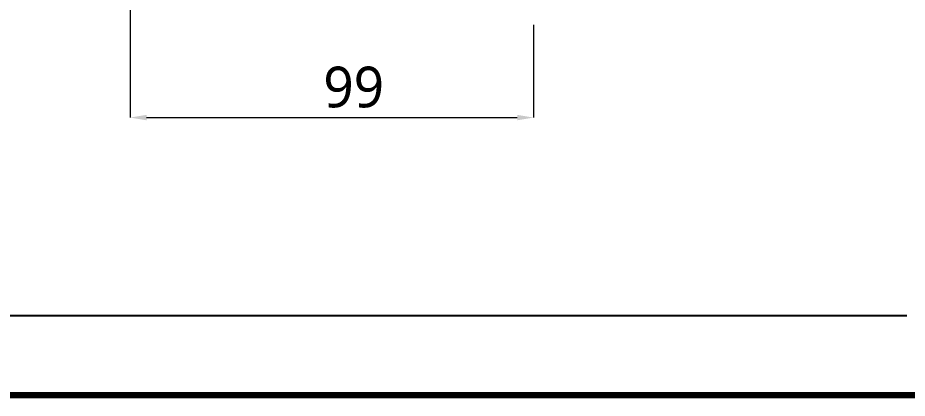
# Model space of a CAD drawing. Extents: x 16296675745 to 16296677481, y -37409619395 to -37409618123.
# Drawn here: x 16296676129.9 to 16296676348.2, y -37409619159.9 to -37409619066.5 of the extents above; entities that cross this region are included whole.
import ezdxf

# ---------------------------------------------------------------- set-up
doc = ezdxf.new("R2010")
doc.units = 0
doc.header["$LTSCALE"] = 10
doc.header["$MEASUREMENT"] = 0
doc.header["$PDMODE"] = 3
doc.header["$PDSIZE"] = -10
doc.layers.get('0').update_dxf_attribs({"linetype": 'CONTINUOUS'})
doc.layers.get('DEFPOINTS').update_dxf_attribs({"linetype": 'CONTINUOUS'})
doc.styles.add('Daelim Dimension', font='')
doc.styles.get('Daelim Dimension').set_extended_font_data('NanumGothic')
doc.dimstyles.new('DEFAULT', dxfattribs={"dimscale": 2, "dimtxt": 2, "dimasz": 2, "dimexe": 0, "dimexo": 2, "dimgap": 1, "dimtad": 1, "dimdec": 1, "dimzin": 9, "dimdsep": 46, "dimtxsty": 'Daelim Dimension', "dimcen": 0.5, "dimclrd": 252, "dimclre": 252, "dimclrt": 3, "dimadec": 1, "dimazin": 0, "dimtfac": 1, "dimtdec": 1, "dimtix": 1, "dimtmove": 0, "dimatfit": 3, "dimfxl": 1, "dimtolj": 1, "dimtzin": 1, "dimlwd": 9, "dimlwe": 9, "dimarcsym": 0})

# ---------------------------------------------------------------- blocks, each defined once
blk = doc.blocks.new('*D16')
at = {"color": 5, "lineweight": 9, "transparency": 16777216}
for p, q in [((16296676157.494499, -37409619051.779259), (16296676157.494499, -37409619091.020653)), ((16296676256.494499, -37409619068.279259), (16296676256.494499, -37409619091.020653)), ((16296676161.494499, -37409619091.020653), (16296676252.494499, -37409619091.020653))]:
    blk.add_line(p, q, dxfattribs=at)
at = {"color": 5, "transparency": 16777216}
for points in [[(16296676161.494499, -37409619090.353989), (16296676161.494499, -37409619091.687317), (16296676157.494499, -37409619091.020653)], [(16296676252.494499, -37409619090.353989), (16296676252.494499, -37409619091.687317), (16296676256.494499, -37409619091.020653)]]:
    blk.add_solid(points, dxfattribs=at)
at = {"layer": 'DEFPOINTS', "color": 0, "transparency": 16777216}
for p in [(16296676157.494499, -37409619047.779259), (16296676256.494499, -37409619064.279259), (16296676256.494499, -37409619091.020653)]:
    blk.add_point(p, dxfattribs=at)
at = {"color": 7, "transparency": 16777216, "insert": (16296676212.354731, -37409619083.577164), "char_height": 10, "attachment_point": 5, "style": 'Daelim Dimension'}
blk.add_mtext('\\A1;99', dxfattribs=at)

msp = doc.modelspace()

# ---------------------------------------------------------------- linework, layer by layer
at = {"color": 5}
msp.add_line((16296675823.98683, -37409619139.614609), (16296676348.17411, -37409619139.614609), dxfattribs=at)
at = {"color": 5, "linetype": 'ByBlock', "lineweight": 200, "const_width": 1.5}
msp.add_lwpolyline([(16296675823.98683, -37409619159.156776), (16296676453.98683, -37409619159.156776), (16296676453.98683, -37409618713.656776), (16296675823.98683, -37409618713.656776)], close=True, dxfattribs=at)

# ---------------------------------------------------------------- dimensions: what is measured, and where the dimension line sits
dim = msp.add_linear_dim(base=(16296676256.494499, -37409619091.020653), p1=(16296676157.494499, -37409619047.779259), p2=(16296676256.494499, -37409619064.279259), angle=180, dimstyle='DEFAULT', override={"dimtxt": 5, "dimdec": 0, "dimclrd": 5, "dimclre": 5, "dimclrt": 7})
dim.commit()
dim.dimension.update_dxf_attribs({"geometry": '*D16', "text_midpoint": (16296676212.354731, -37409619091.020653), "dimtype": 160})

doc.saveas('drawing.dxf')
